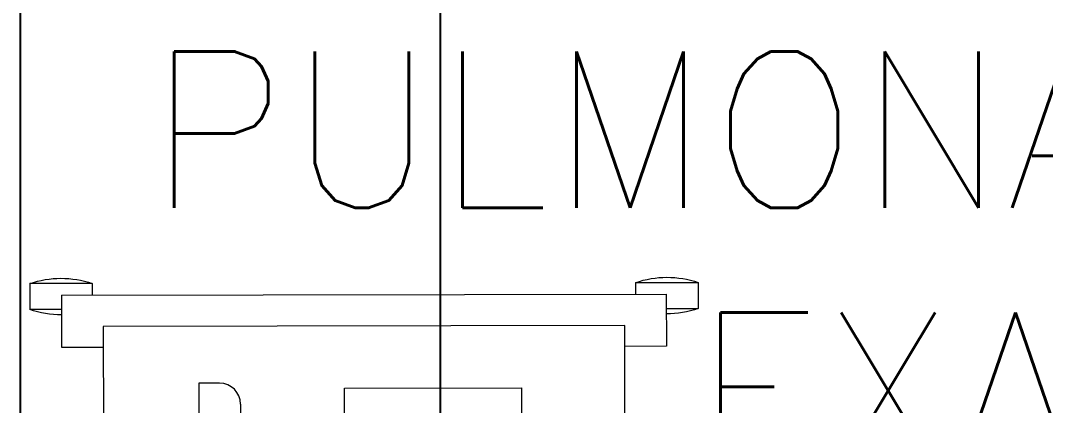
# Model space of a CAD drawing. Header units: inches. Extents: x -246178 to 57169, y -29325 to 19878.
# Drawn here: x 40997 to 41980, y -11250 to -10880 of the extents above; entities that cross this region are included whole.
import ezdxf

# ---------------------------------------------------------------- set-up
doc = ezdxf.new("R2010")
doc.units = ezdxf.units.IN
doc.header["$LTSCALE"] = 25
doc.header["$MEASUREMENT"] = 0
doc.linetypes.add('DASHDOT', pattern=[25.4, 12.7, -6.35, 0, -6.35])
for name, color, linetype, lineweight in [('00-Ground Floor$0$72_EGR_BASE_TEXT', 252, 'Continuous', 5), ('00-Ground Floor$0$LOADING', 253, 'Continuous', 5), ('00-Ground Floor$0$Walls', 251, 'Continuous', 5), ('E-LITE-CLNG-CNDT', 6, 'DASHDOT', 35)]:
    doc.layers.add(name, color=color, linetype=linetype, lineweight=lineweight)
doc.layers.add('00-Ground Floor$0$False Ceiling', color=251, linetype='Continuous')
doc.styles.add('00-Ground Floor$0$SIMPLEX', font='SIMPLEX.shx', dxfattribs={"height": 150})

# ---------------------------------------------------------------- blocks, each defined once
blk = doc.blocks.new('00-Ground Floor$0$workstation')
at = {"layer": '00-Ground Floor$0$LOADING'}
for p, q in [((2804.249, -1055.787, 0), (2804.35, -994.788, 0)), ((2854.35, -994.87, 0), (2854.249, -1055.87, 0)), ((2813.402, -1050.332, 0), (2813.478, -1004.332, 0)), ((2827.457, -1004.855, 0), (2827.383, -1049.855, 0)), ((2844.457, -1004.883, 0), (2844.383, -1049.883, 0)), ((2817.405, -1048.338, 0), (2817.475, -1006.338, 0)), ((2827.383, -1049.855, 0), (2844.383, -1049.883, 0)), ((2815.402, -1050.335, 0), (2813.402, -1050.332, 0)), ((2800.244, -1058.781, 0), (2800.252, -1053.781, 0)), ((2800.252, -1053.781, 0), (2804.252, -1053.787, 0)), ((2858.252, -1053.877, 0), (2854.252, -1053.87, 0)), ((2858.244, -1058.877, 0), (2858.252, -1053.877, 0)), ((2854.249, -1055.87, 0), (2804.249, -1055.787, 0)), ((2797.185, -1059.887, 0), (2797.189, -1057.387, 0)), ((2800.246, -1057.392, 0), (2797.189, -1057.387, 0)), ((2858.246, -1057.488, 0), (2861.304, -1057.493, 0)), ((2861.3, -1059.993, 0), (2861.304, -1057.493, 0)), ((2800.244, -1058.781, 0), (2858.244, -1058.877, 0)), ((2803.185, -1059.897, 0), (2803.186, -1058.786, 0)), ((2855.3, -1059.983, 0), (2855.301, -1058.872, 0)), ((2803.185, -1059.897, 0), (2797.185, -1059.887, 0)), ((2855.3, -1059.983, 0), (2861.3, -1059.993, 0))]:
    blk.add_line(p, q, dxfattribs=at)
for centre, start, end in [((2800.174, -1066.142, 0), 89.54848, 108.82976), ((2858.289, -1066.238, 0), 70.98047, 90.26174), ((2800.199, -1051.142, 0), 250.98047, 288.82976), ((2858.314, -1051.238, 0), 250.98047, 288.82976)]:
    blk.add_arc(centre, 9.25, start, end, dxfattribs=at)
at = {"layer": '00-Ground Floor$0$LOADING', "extrusion": (1.03527e-10, -9.97581e-11, -1)}
blk.add_ellipse((2815.405, -1048.335, 0), major_axis=(1.412, -1.417), ratio=1, start_param=5.497787, end_param=7.068583, dxfattribs=at)
blk = doc.blocks.new('00-Ground Floor$0$A$Ce9e1c4c3')
at = {"layer": '00-Ground Floor$0$False Ceiling', "color": 254}
blk.add_line((-59002.87, -12867.43, 0), (-59002.87, -8847.43, 0), dxfattribs=at)
at = {"layer": '00-Ground Floor$0$False Ceiling', "color": 254, "linetype": 'Continuous'}
blk.add_line((-58600, -12867.43), (-58600, -8847.43), dxfattribs=at)
blk = doc.blocks.new('00-Ground Floor')
at = {"layer": '00-Ground Floor$0$Walls'}
blk.add_line((40997.13, -8847.43, 0), (40997.13, -12867.43, 0), dxfattribs=at)
at = {"layer": '00-Ground Floor$0$False Ceiling', "color": 254}
blk.add_blockref('00-Ground Floor$0$A$Ce9e1c4c3', (100000, 0), dxfattribs=at)
at = {"layer": '00-Ground Floor$0$LOADING', "xscale": -10, "yscale": 10, "zscale": 10, "rotation": 180}
blk.add_blockref('00-Ground Floor$0$workstation', (13034.07, -21731.53, 0), dxfattribs=at)
at = {"layer": '00-Ground Floor$0$72_EGR_BASE_TEXT', "insert": (42613.49, -10910.19), "char_height": 150, "width": 3493.2205, "attachment_point": 2, "style": '00-Ground Floor$0$SIMPLEX'}
blk.add_mtext('PULMONARY CONSULTATION / EXAMINATION ROOM', dxfattribs=at)

msp = doc.modelspace()

# ---------------------------------------------------------------- block references
at = {"layer": 'E-LITE-CLNG-CNDT'}
msp.add_blockref('00-Ground Floor', (0, 0), dxfattribs=at)

doc.saveas('drawing.dxf')
